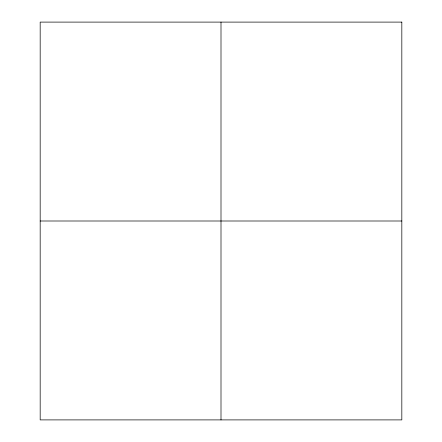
<?xml version="1.0" encoding="UTF-8"?>
<svg xmlns="http://www.w3.org/2000/svg" width="442" height="442" viewBox="0 0 442 442"><rect width="100%" height="100%" fill="white"/><g stroke="black" fill="none" stroke-linecap="round" stroke-linejoin="round"><path stroke-width="0.66" d="M40.172 221L401.828 221M221 22.1L221 419.9M401.828 22.1L40.172 22.1L40.172 419.9L401.828 419.9L401.828 22.1"/></g></svg>
